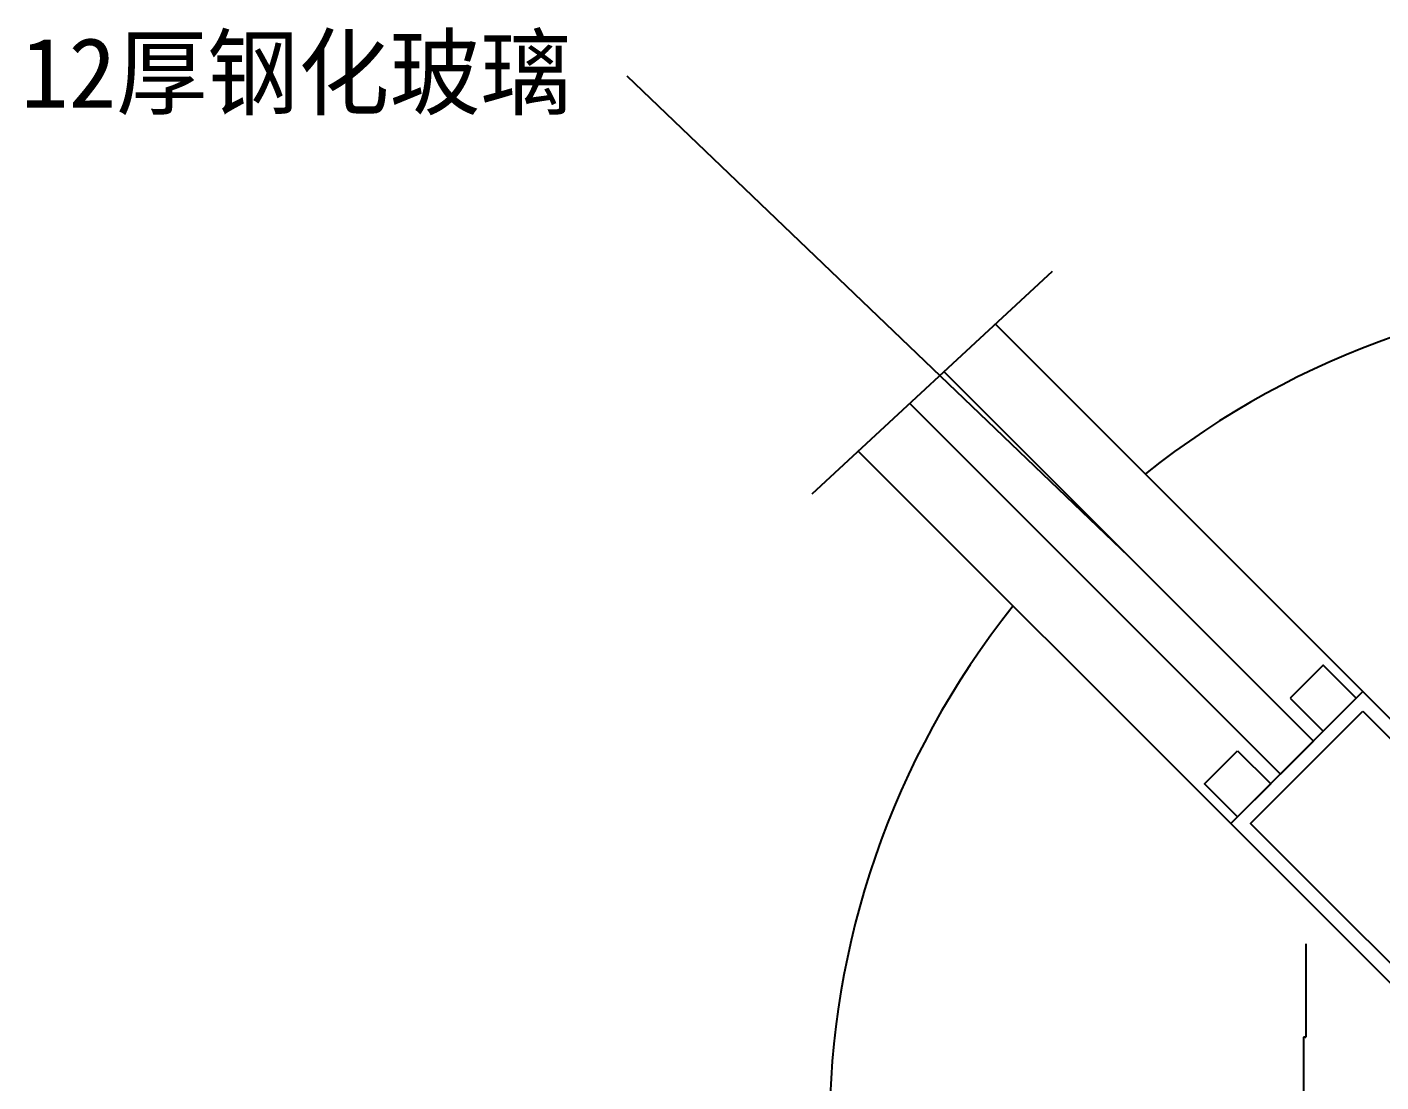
# Model space of a CAD drawing. Header units: metres. Extents: x -1 to 5294, y 0 to 7029.
# Drawn here: x 128 to 1287, y 1950 to 2854 of the extents above; entities that cross this region are included whole.
import ezdxf

# ---------------------------------------------------------------- set-up
doc = ezdxf.new("R2010")
doc.units = ezdxf.units.M
for name, color, linetype in [('3', 3, 'Continuous'), ('4', 4, 'Continuous'), ('7', 7, 'Continuous'), ('DIM', 3, 'Continuous'), ('TEXT', 3, 'Continuous')]:
    doc.layers.add(name, color=color, linetype=linetype)
doc.dimstyles.get("Standard").update_dxf_attribs({"dimtxt": 2.5, "dimasz": 2.5, "dimexe": 1.25, "dimexo": 0.625, "dimtad": 1, "dimcen": 2.5, "dimazin": 3, "dimtfac": 1, "dimtmove": 0, "dimatfit": 3})

# ---------------------------------------------------------------- blocks, each defined once
blk = doc.blocks.new('*D10')
for p, q in [((1222.8, 2068.66), (1222.8, 1988.66)), ((1223.05, 1988.66), (1221, 1988.66)), ((1221.25, 1908.66), (1221.25, 1988.66))]:
    blk.add_line(p, q)
at = {"layer": 'Defpoints'}
for p in [(1222.8, 2068.66), (1222.8, 1988.66), (1221.25, 1908.66)]:
    blk.add_point(p, dxfattribs=at)
at = {"layer": 'DIM', "insert": (1222.025, 1987.535), "char_height": 1, "attachment_point": 5}
blk.add_mtext('40', dxfattribs=at)

msp = doc.modelspace()

# ---------------------------------------------------------------- linework, layer by layer
at = {"layer": '3'}
msp.add_line((1005.8, 2644.56), (799.84, 2453.91), dxfattribs=at)
at = {"layer": '4'}
msp.add_lwpolyline([(883.7, 2531.54), (1201.11, 2214.13), (1229.4, 2242.41), (913.08, 2558.73)], dxfattribs=at)
msp.add_lwpolyline([(1271.82, 2284.84), (1483.95, 2072.71), (1483.95, 2016.14), (1427.39, 1959.57), (1370.82, 1959.57), (1158.69, 2171.7)], close=True, dxfattribs=at)
at = {"layer": '7'}
for p, q in [((957.14, 2599.52), (1271.82, 2284.84)), ((1158.69, 2171.7), (839.64, 2490.75))]:
    msp.add_line(p, q, dxfattribs=at)
for points in [[(1209.42, 2279.01), (1237.71, 2250.72), (1265.99, 2279.01), (1237.71, 2307.29)], [(1271.82, 2267.87), (1471.95, 2067.74), (1471.95, 2021.11), (1422.42, 1971.57), (1375.79, 1971.57), (1175.66, 2171.7)], [(1164.52, 2234.1), (1192.8, 2205.82), (1164.52, 2177.53), (1136.23, 2205.82)]]:
    msp.add_lwpolyline(points, close=True, dxfattribs=at)
for start, end in [(51.38, 128.62), (141.38, 218.62)]:
    msp.add_arc((1534.87, 1908.66), 720, start, end, dxfattribs=at)

# ---------------------------------------------------------------- texts
at = {"layer": 'TEXT'}
msp.add_text('12厚钢化玻璃', height=60, dxfattribs=at).set_placement((122.44, 2784.87))

# ---------------------------------------------------------------- dimensions: what is measured, and where the dimension line sits
at = {"layer": 'DIM'}
dim = msp.add_linear_dim(base=(1222.8, 1988.66), p1=(1222.8, 2068.66), p2=(1221.25, 1908.66), text='40', dimstyle='Standard', dxfattribs=at)
dim.commit()
dim.dimension.update_dxf_attribs({"geometry": '*D10', "text_midpoint": (1222.025, 1987.535)})

# ---------------------------------------------------------------- leaders
msp.add_leader([(1071.24, 2400.57), (641.63, 2811.74)], dimstyle='Standard', dxfattribs=at)

doc.saveas('drawing.dxf')
